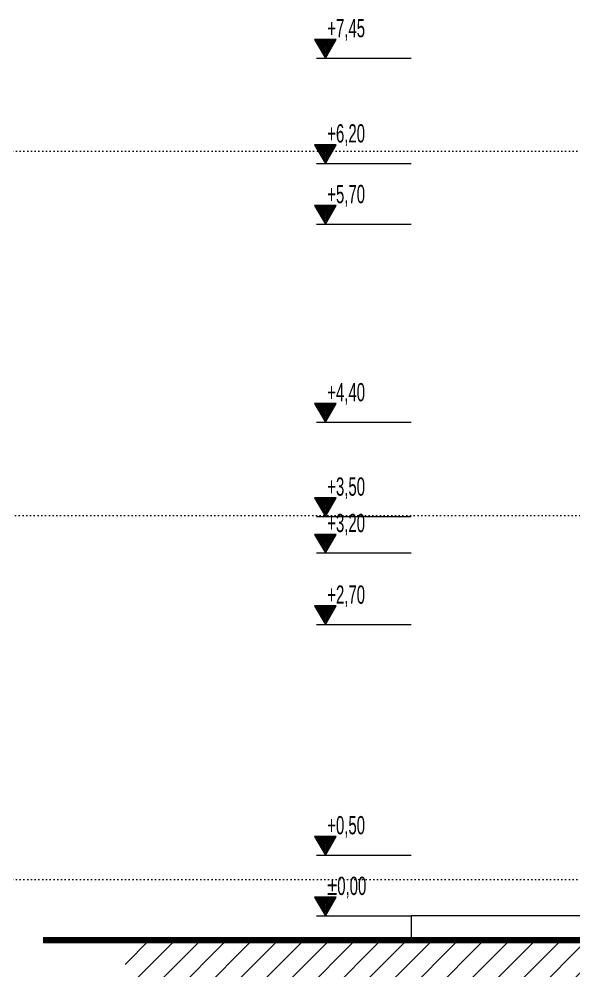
# Model space of a CAD drawing. Extents: x 775040 to 808375, y 4159409 to 4163651.
# Drawn here: x 791033 to 791491, y 4162003 to 4162788 of the extents above; entities that cross this region are included whole.
import ezdxf

# ---------------------------------------------------------------- set-up
doc = ezdxf.new("R2010")
doc.units = 0
doc.header["$MEASUREMENT"] = 0
doc.linetypes.add('ACAD_ISO07W100', pattern=[3, 0, -3])
for name, color, linetype, lineweight in [('25yazi', 255, 'Continuous', 15), ('P-HatchLight', 200, 'Continuous', 5), ('P-Levels', 240, 'Continuous', 20), ('P-Oklar', 31, 'Continuous', 18), ('Z_g5', 5, 'Continuous', 18), ('Z_g6', 6, 'Continuous', 20), ('Z_izdot', 42, 'ACAD_ISO07W100', 9), ('Z_tarama', 8, 'Continuous', 5)]:
    doc.layers.add(name, color=color, linetype=linetype, lineweight=lineweight)
doc.layers.add('kot', color=4, linetype='Continuous')
doc.styles.add('50', font='swisscl.ttf', dxfattribs={"height": 50})

# ---------------------------------------------------------------- blocks, each defined once
blk = doc.blocks.new('KOTLAMAGORUNUS KESITTE')
at = {"layer": 'P-HatchLight'}
for points in [[(0.1521, 0.1484), (0.0722, 0.01), (-0.0077, 0.1484)], [(0.1434, 0.1434), (0.0722, 0.02), (0.0009, 0.1434)], [(0.1348, 0.1384), (0.0722, 0.03), (0.0096, 0.1384)], [(0.1261, 0.1334), (0.0722, 0.04), (0.0183, 0.1334)], [(0.1175, 0.1284), (0.0722, 0.05), (0.0269, 0.1284)], [(0.1088, 0.1234), (0.0722, 0.06), (0.0356, 0.1234)], [(0.1001, 0.1184), (0.0722, 0.07), (0.0442, 0.1184)], [(0.0915, 0.1134), (0.0722, 0.08), (0.0529, 0.1134)], [(0.0828, 0.1084), (0.0722, 0.09), (0.0616, 0.1084)], [(0.0742, 0.1034), (0.0722, 0.1), (0.0702, 0.1034)]]:
    blk.add_lwpolyline(points, close=True, dxfattribs=at)
at = {"layer": 'P-Oklar', "color": 2, "ltscale": 0.5}
blk.add_line((0, 0), (0.7795, 0), dxfattribs=at)
blk.add_lwpolyline([(-0.0164, 0.1534), (0.0722, 0), (0.1608, 0.1534)], close=True, dxfattribs=at)
at = {"layer": 'P-Levels', "color": 7, "style": '50', "width": 0.8}
blk.add_attdef('%%P0.00', (-0.0314, 0.1775), '', height=0.15, dxfattribs=at)

msp = doc.modelspace()

# ---------------------------------------------------------------- hatches: boundary and pattern name
at = {"layer": 'Z_tarama'}
h = msp.add_hatch(dxfattribs=at)
h.set_pattern_fill('ANSI31', color=256, scale=120, style=0)
h.set_pattern_definition([(45, (-7652.639, -8497.483), (-10.60660172, 10.60660172), [])])
h.paths.add_polyline_path([(791656.64, 4162028.58), (791120.79, 4162028.58), (791120.79, 4161908.58), (794036.47, 4161908.58), (794036.47, 4162028.58), (793656.64, 4162028.58), (793656.64, 4161978.58), (793596.64, 4161978.58), (793596.64, 4162013.58), (792796.64, 4162013.58), (792796.64, 4161978.58), (792736.64, 4161978.58), (792736.64, 4162013.58), (792460.92, 4162013.58), (792460.92, 4161978.58), (792400.92, 4161978.58), (792400.92, 4162013.58), (791716.64, 4162013.58), (791716.64, 4161978.58), (791656.64, 4161978.58)])

# ---------------------------------------------------------------- linework, layer by layer
at = {"layer": 'Z_g5', "linetype": 'Continuous'}
msp.add_lwpolyline([(791656.64, 4162048.58), (791356.64, 4162048.58), (791356.64, 4162028.58)], dxfattribs=at)
at = {"layer": 'Z_g6', "linetype": 'Continuous', "const_width": 5}
msp.add_lwpolyline([(791656.64, 4162028.58), (791053.2, 4162028.58)], dxfattribs=at)
at = {"layer": 'Z_izdot'}
for p, q in [((793945.29, 4162678.58), (790697.26, 4162678.58)), ((792754.14, 4162378.58), (790693.62, 4162378.58)), ((793945.29, 4162078.58), (790689.98, 4162078.58))]:
    msp.add_line(p, q, dxfattribs=at)

# ---------------------------------------------------------------- block references
at = {"layer": 'kot'}
ref = msp.add_blockref('KOTLAMAGORUNUS KESITTE', (791278.69, 4162755.3), dxfattribs=dict(at, xscale=100, yscale=100, zscale=100))
ref.add_attrib('%%P0.00', '+7,45', (791287.48, 4162772.53), dxfattribs={"layer": '25yazi', "height": 15, "style": '50', "width": 0.8})
ref = msp.add_blockref('KOTLAMAGORUNUS KESITTE', (791278.69, 4162668.58), dxfattribs=dict(at, xscale=100, yscale=100, zscale=100))
ref.add_attrib('%%P0.00', '+6,20', (791287.45, 4162685.81), dxfattribs={"layer": '25yazi', "height": 15, "style": '50', "width": 0.8})
ref = msp.add_blockref('KOTLAMAGORUNUS KESITTE', (791278.69, 4162618.58), dxfattribs=dict(at, xscale=100, yscale=100, zscale=100))
ref.add_attrib('%%P0.00', '+5,70', (791287.45, 4162635.81), dxfattribs={"layer": '25yazi', "height": 15, "style": '50', "width": 0.8})
ref = msp.add_blockref('KOTLAMAGORUNUS KESITTE', (791278.69, 4162455.35, 0), dxfattribs=dict(at, xscale=100, yscale=100, zscale=100))
ref.add_attrib('%%P0.00', '+4,40', (791287.45, 4162472.58, 0), dxfattribs={"layer": '25yazi', "height": 15, "style": '50', "width": 0.8})
ref = msp.add_blockref('KOTLAMAGORUNUS KESITTE', (791278.69, 4162377.58), dxfattribs=dict(at, xscale=100, yscale=100, zscale=100))
ref.add_attrib('%%P0.00', '+3,50', (791287.45, 4162394.81), dxfattribs={"layer": '25yazi', "height": 15, "style": '50', "width": 0.8})
ref = msp.add_blockref('KOTLAMAGORUNUS KESITTE', (791278.69, 4162347.58), dxfattribs=dict(at, xscale=100, yscale=100, zscale=100))
ref.add_attrib('%%P0.00', '+3,20', (791287.45, 4162364.81), dxfattribs={"layer": '25yazi', "height": 15, "style": '50', "width": 0.8})
ref = msp.add_blockref('KOTLAMAGORUNUS KESITTE', (791278.69, 4162288.58), dxfattribs=dict(at, xscale=100, yscale=100, zscale=100))
ref.add_attrib('%%P0.00', '+2,70', (791287.45, 4162305.81), dxfattribs={"layer": '25yazi', "height": 15, "style": '50', "width": 0.8})
ref = msp.add_blockref('KOTLAMAGORUNUS KESITTE', (791278.69, 4162098.58), dxfattribs=dict(at, xscale=100, yscale=100, zscale=100))
ref.add_attrib('%%P0.00', '+0,50', (791287.45, 4162115.81), dxfattribs={"layer": '25yazi', "height": 15, "style": '50', "width": 0.8})
ref = msp.add_blockref('KOTLAMAGORUNUS KESITTE', (791278.69, 4162048.58), dxfattribs=dict(at, xscale=100, yscale=100, zscale=100))
ref.add_attrib('%%P0.00', '%%P0,00', (791287.45, 4162065.81), dxfattribs={"layer": '25yazi', "height": 15, "style": '50', "width": 0.8})

doc.saveas('drawing.dxf')
